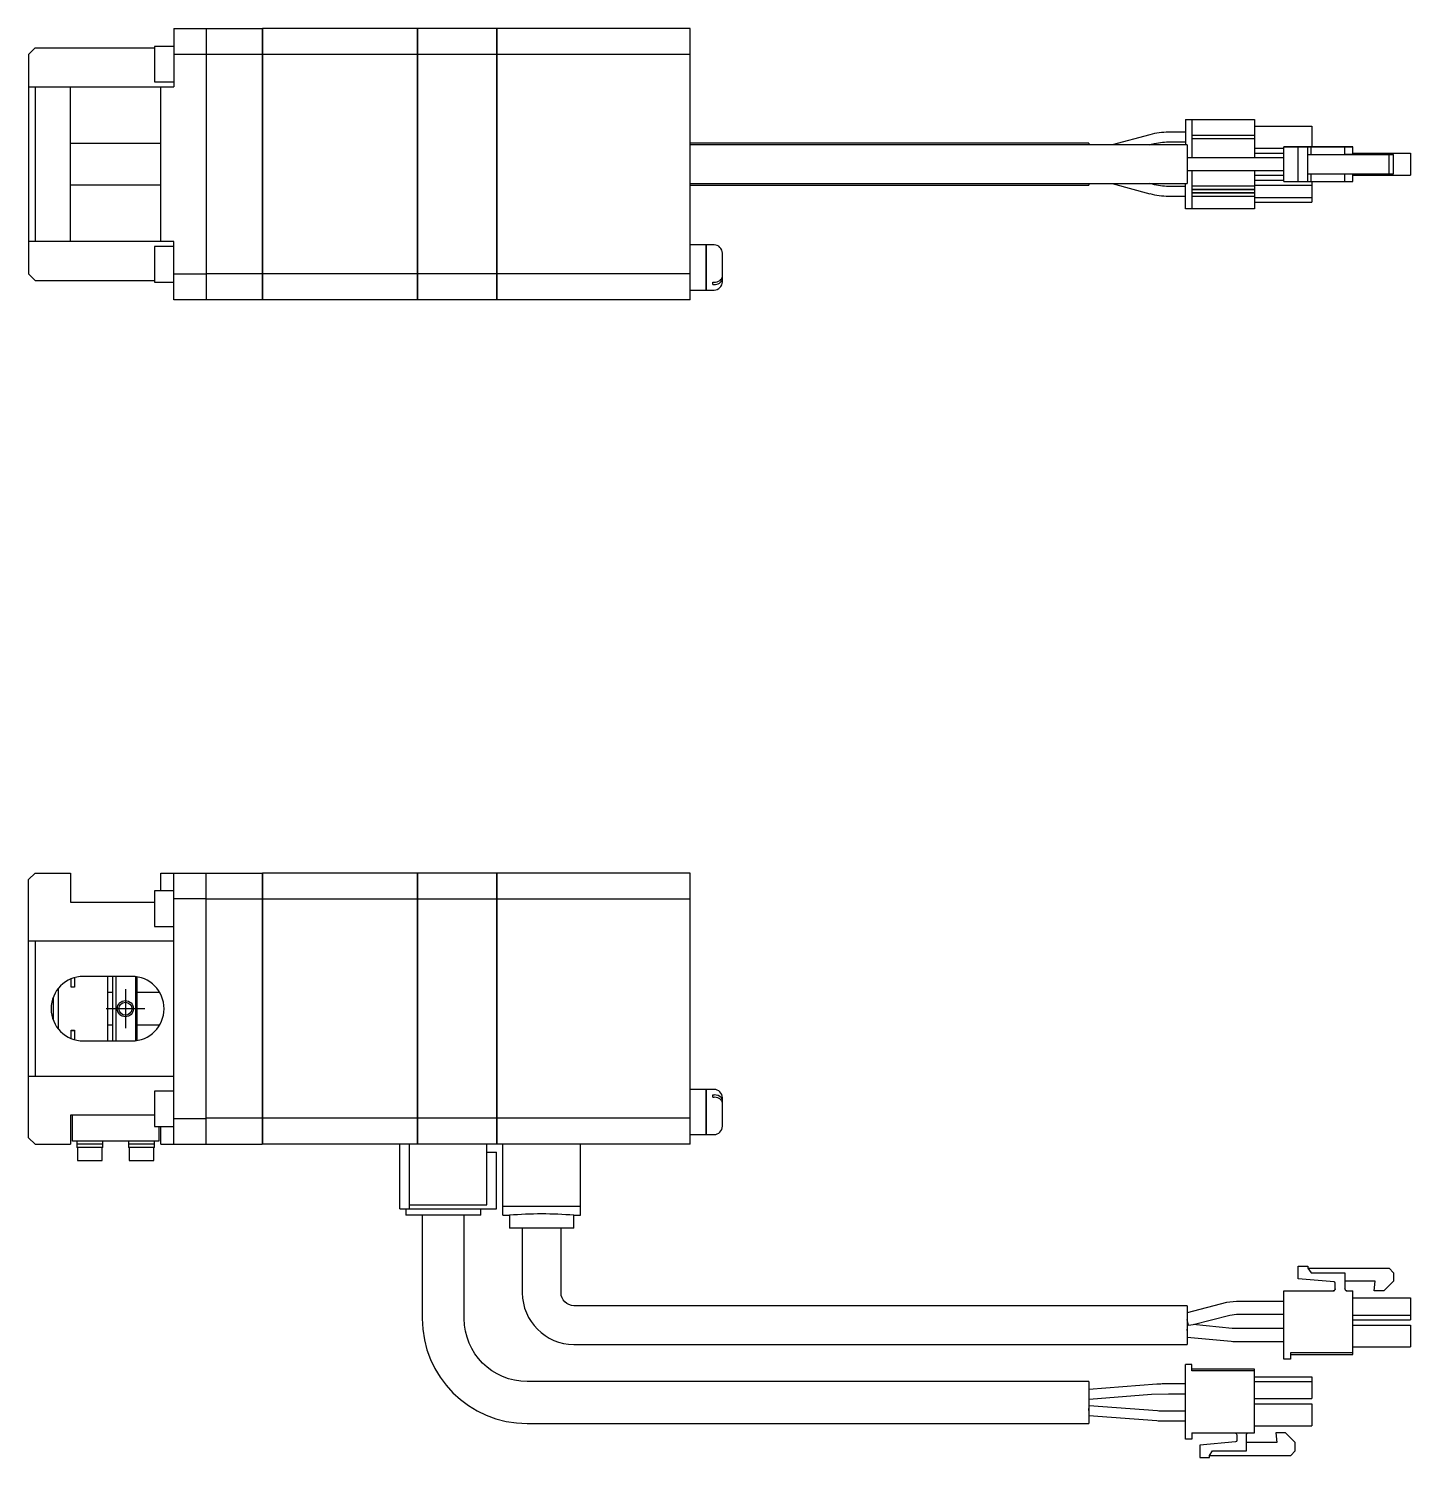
# Model space of a CAD drawing. Extents: x 0 to 1010, y -8 to 581.
# Drawn here: x 292.4 to 506.5, y 359.9 to 581.2 of the extents above; entities that cross this region are included whole.
import ezdxf

# ---------------------------------------------------------------- set-up
doc = ezdxf.new("R2010")
doc.units = 0
doc.header["$LTSCALE"] = 0.5
doc.linetypes.add('CENTER', pattern=[50.8, 31.75, -6.35, 6.35, -6.35])
for name, color, linetype in [('MSM_CENTER', 1, 'CENTER'), ('MSM_CONTINUOUS', 7, 'CONTINUOUS'), ('MSM_NARROW', 5, 'CONTINUOUS')]:
    doc.layers.add(name, color=color, linetype=linetype)

msp = doc.modelspace()

# ---------------------------------------------------------------- linework, layer by layer
at = {"layer": 'MSM_CENTER'}
for p, q in [((307.43, 432.4), (307.43, 426.4)), ((310.43, 429.4), (304.43, 429.4))]:
    msp.add_line(p, q, dxfattribs=at)
at = {"layer": 'MSM_CONTINUOUS'}
for p, q in [((314.93, 581.21), (314.93, 572.21)), ((314.93, 581.21), (328.63, 581.21)), ((319.93, 581.21), (319.93, 539.21)), ((328.63, 581.21), (328.63, 539.21)), ((328.68, 581.16), (328.63, 581.16)), ((328.68, 581.21), (328.68, 539.21)), ((352.63, 581.21), (328.68, 581.21)), ((352.63, 581.21), (352.63, 539.21)), ((352.68, 581.16), (352.63, 581.16)), ((364.93, 581.21), (352.68, 581.21)), ((352.68, 581.21), (352.68, 539.21)), ((364.93, 581.21), (364.93, 539.21)), ((364.98, 581.16), (364.93, 581.16)), ((394.93, 581.21), (364.98, 581.21)), ((364.98, 581.21), (364.98, 539.21)), ((394.93, 539.21), (394.93, 581.21)), ((293.43, 578.21), (292.43, 577.21)), ((293.43, 578.21), (311.93, 578.21)), ((311.93, 578.46), (311.93, 572.96)), ((314.93, 578.46), (311.93, 578.46)), ((292.43, 577.21), (292.43, 543.21)), ((319.93, 577.21), (314.93, 577.21)), ((328.63, 577.18), (319.93, 577.18)), ((328.68, 576.93), (328.63, 576.93)), ((352.63, 577.18), (328.68, 577.18)), ((352.68, 576.93), (352.63, 576.93)), ((364.93, 577.18), (352.68, 577.18)), ((364.98, 576.93), (364.93, 576.93)), ((394.93, 577.18), (364.98, 577.18)), ((292.43, 572.21), (314.93, 572.21)), ((293.43, 572.21), (293.43, 548.21)), ((298.93, 548.21), (298.93, 572.21)), ((311.93, 572.96), (314.93, 572.96)), ((312.93, 548.21), (312.93, 572.21)), ((471.68, 567.11), (482.38, 567.11)), ((471.68, 567.11), (471.68, 563.21)), ((472.68, 567.11), (472.68, 561.21)), ((482.38, 567.11), (482.38, 561.21)), ((466.17, 564.78), (460.31, 563.21)), ((466.17, 564.79), (466.17, 564.78)), ((471.68, 565.16), (469.05, 565.16)), ((482.38, 564.66), (472.68, 564.66)), ((482.38, 566.11), (491.28, 566.11)), ((491.28, 566.11), (491.28, 562.91)), ((312.93, 563.43), (298.93, 563.43)), ((456.68, 563.46), (394.93, 563.46)), ((471.93, 563.21), (394.93, 563.21)), ((456.68, 563.46), (456.68, 563.21)), ((466.1, 563.21), (466.56, 563.34)), ((469.05, 563.66), (471.68, 563.66)), ((471.93, 563.21), (471.93, 557.21)), ((482.38, 564.16), (472.68, 564.16)), ((482.38, 562.71), (486.93, 562.71)), ((486.93, 562.91), (494.58, 562.91)), ((486.93, 562.91), (486.93, 562.91)), ((487.93, 562.91), (486.93, 562.91)), ((486.93, 557.51), (486.93, 562.91)), ((497.63, 562.91), (487.93, 562.91)), ((489.13, 562.91), (490.63, 562.91)), ((494.7, 562.91), (489.13, 562.91)), ((489.13, 557.51), (489.13, 562.91)), ((490.63, 562.91), (491.13, 562.91)), ((490.63, 557.51), (490.63, 562.91)), ((491.13, 562.91), (496.38, 562.91)), ((491.13, 561.71), (491.13, 562.91)), ((494.58, 562.91), (494.88, 562.91)), ((494.88, 562.91), (494.7, 562.91)), ((496.38, 562.91), (496.68, 562.91)), ((496.38, 561.71), (496.38, 562.91)), ((496.68, 562.91), (497.63, 562.91)), ((497.63, 561.71), (497.63, 562.91)), ((478.31, 561.21), (471.93, 561.21)), ((478.84, 561.21), (471.93, 561.21)), ((479.57, 561.21), (478.31, 561.21)), ((479.03, 561.21), (478.84, 561.21)), ((486.93, 561.21), (479.03, 561.21)), ((486.93, 561.21), (479.57, 561.21)), ((482.38, 561.91), (486.93, 561.91)), ((490.63, 561.71), (491.13, 561.71)), ((490.63, 561.71), (503.23, 561.71)), ((491.13, 561.71), (496.38, 561.71)), ((501.06, 561.71), (496.38, 561.71)), ((496.68, 561.71), (496.38, 561.71)), ((497.63, 561.91), (506.53, 561.91)), ((497.63, 561.91), (506.53, 561.91)), ((497.63, 561.91), (506.53, 561.91)), ((500.93, 561.71), (501.06, 561.71)), ((502.43, 561.71), (500.93, 561.71)), ((503.93, 561.71), (502.43, 561.71)), ((503.23, 558.71), (503.23, 561.71)), ((503.23, 561.71), (503.93, 561.71)), ((503.93, 558.71), (503.93, 561.71)), ((506.53, 561.91), (506.53, 558.51)), ((471.93, 559.21), (478.31, 559.21)), ((472.68, 559.21), (472.68, 553.31)), ((478.31, 559.21), (479.57, 559.21)), ((479.57, 559.21), (486.93, 559.21)), ((482.38, 559.21), (482.38, 553.31)), ((482.38, 558.51), (486.93, 558.51)), ((490.63, 558.71), (503.23, 558.71)), ((491.13, 557.51), (491.13, 558.71)), ((496.38, 557.51), (496.38, 558.71)), ((497.63, 557.51), (497.63, 558.71)), ((497.63, 558.51), (506.53, 558.51)), ((503.23, 558.71), (503.93, 558.71)), ((298.93, 557), (312.93, 557)), ((394.93, 557.21), (471.93, 557.21)), ((394.93, 556.96), (456.68, 556.96)), ((456.68, 557.21), (456.68, 556.96)), ((460.31, 557.21), (466.17, 555.64)), ((466.55, 557.09), (466.1, 557.21)), ((471.68, 556.76), (469.05, 556.76)), ((471.68, 553.31), (471.68, 557.21)), ((482.38, 556.81), (472.68, 556.81)), ((482.38, 556.31), (472.68, 556.31)), ((482.38, 556.26), (472.68, 556.26)), ((482.38, 555.76), (472.68, 555.76)), ((482.38, 555.71), (472.68, 555.71)), ((482.38, 557.71), (486.93, 557.71)), ((482.38, 556.96), (491.28, 556.96)), ((486.93, 557.51), (489.13, 557.51)), ((489.13, 557.51), (490.63, 557.51)), ((490.63, 557.51), (491.13, 557.51)), ((491.13, 557.51), (496.38, 557.51)), ((491.28, 557.51), (491.28, 554.31)), ((496.38, 557.51), (496.68, 557.51)), ((496.68, 557.51), (497.63, 557.51)), ((469.05, 555.26), (471.68, 555.26)), ((482.38, 553.31), (471.68, 553.31)), ((482.38, 555.21), (472.68, 555.21)), ((482.38, 555.06), (491.28, 555.06)), ((482.38, 554.31), (491.28, 554.31)), ((314.93, 548.21), (292.43, 548.21)), ((311.93, 547.46), (311.93, 541.96)), ((314.93, 547.46), (311.93, 547.46)), ((314.93, 539.21), (314.93, 548.21)), ((397.43, 547.71), (394.93, 547.71)), ((397.43, 540.71), (397.43, 547.71)), ((397.48, 547.66), (397.43, 547.66)), ((397.48, 540.71), (397.48, 547.71)), ((398.63, 547.71), (397.48, 547.71)), ((399.93, 542.01), (399.93, 546.41)), ((292.43, 543.21), (293.43, 542.21)), ((314.93, 543.21), (319.93, 543.21)), ((328.63, 543.24), (319.93, 543.24)), ((328.68, 543.5), (328.63, 543.5)), ((352.63, 543.24), (328.68, 543.24)), ((352.68, 543.5), (352.63, 543.5)), ((364.93, 543.24), (352.68, 543.24)), ((364.98, 543.5), (364.93, 543.5)), ((394.93, 543.24), (364.98, 543.24)), ((293.43, 542.21), (311.93, 542.21)), ((311.93, 541.96), (314.93, 541.96)), ((394.93, 540.71), (397.43, 540.71)), ((397.43, 540.76), (397.48, 540.76)), ((397.48, 540.71), (398.63, 540.71)), ((398.43, 541.92), (398.63, 541.92)), ((398.43, 541.57), (398.43, 541.92)), ((398.43, 541.57), (398.63, 541.57)), ((328.63, 539.21), (314.93, 539.21)), ((328.68, 539.26), (328.63, 539.26)), ((352.63, 539.21), (328.68, 539.21)), ((352.68, 539.26), (352.63, 539.26)), ((364.93, 539.21), (352.68, 539.21)), ((364.98, 539.26), (364.93, 539.26)), ((394.93, 539.21), (364.98, 539.21)), ((293.43, 450.4), (292.43, 449.4)), ((292.43, 409.4), (292.43, 449.4)), ((293.43, 450.4), (298.93, 450.4)), ((298.93, 450.4), (298.93, 445.9)), ((312.93, 447.65), (312.93, 450.4)), ((312.93, 450.4), (328.63, 450.4)), ((314.93, 408.4), (314.93, 450.4)), ((319.93, 408.4), (319.93, 450.4)), ((328.63, 450.4), (328.63, 408.4)), ((328.68, 450.35), (328.63, 450.35)), ((352.63, 450.4), (328.68, 450.4)), ((328.68, 450.4), (328.68, 408.4)), ((352.63, 450.4), (352.63, 408.4)), ((352.68, 450.35), (352.63, 450.35)), ((352.68, 450.4), (352.68, 408.4)), ((364.93, 450.4), (352.68, 450.4)), ((364.93, 450.4), (364.93, 408.4)), ((364.98, 450.35), (364.93, 450.35)), ((364.98, 450.4), (364.98, 408.4)), ((394.93, 450.4), (364.98, 450.4)), ((394.93, 408.4), (394.93, 450.4)), ((311.93, 447.65), (311.93, 442.15)), ((314.93, 447.65), (311.93, 447.65)), ((298.93, 445.9), (311.93, 445.9)), ((319.93, 446.4), (314.93, 446.4)), ((328.63, 446.37), (319.93, 446.37)), ((328.68, 446.11), (328.63, 446.11)), ((352.63, 446.37), (328.68, 446.37)), ((352.68, 446.11), (352.63, 446.11)), ((364.93, 446.37), (352.68, 446.37)), ((364.98, 446.11), (364.93, 446.11)), ((394.93, 446.37), (364.98, 446.37)), ((311.93, 442.15), (314.93, 442.15)), ((292.43, 439.9), (314.93, 439.9)), ((293.43, 439.9), (293.43, 418.9)), ((299.03, 432.73), (299.03, 434.02)), ((299.53, 434.2), (299.53, 432.73)), ((308.43, 434.4), (300.93, 434.4)), ((304.73, 424.4), (304.73, 434.4)), ((305.43, 434.4), (305.43, 424.4)), ((305.93, 434.4), (305.93, 424.4)), ((309.03, 424.43), (309.03, 434.36)), ((309.23, 434.33), (309.23, 424.46)), ((297.03, 432.52), (297.03, 426.27)), ((299.53, 432.75), (299.03, 432.75)), ((299.53, 432.73), (299.03, 432.73)), ((305.43, 431.9), (304.73, 431.9)), ((312.76, 431.9), (309.23, 431.9)), ((296.23, 430.65), (296.09, 430.65)), ((296.23, 431.1), (296.23, 427.69)), ((296.09, 428.15), (296.23, 428.15)), ((299.03, 424.77), (299.03, 426.06)), ((299.03, 426.06), (299.53, 426.06)), ((299.03, 426.04), (299.53, 426.04)), ((299.53, 426.06), (299.53, 424.6)), ((304.73, 426.9), (305.43, 426.9)), ((309.23, 426.9), (312.76, 426.9)), ((300.93, 424.4), (308.43, 424.4)), ((314.93, 418.9), (292.43, 418.9)), ((311.93, 416.65), (311.93, 411.15)), ((314.93, 416.65), (311.93, 416.65)), ((397.43, 416.9), (394.93, 416.9)), ((397.43, 409.9), (397.43, 416.9)), ((397.48, 416.85), (397.43, 416.85)), ((397.48, 409.9), (397.48, 416.9)), ((398.63, 416.9), (397.48, 416.9)), ((398.43, 416.04), (398.63, 416.04)), ((398.43, 415.69), (398.43, 416.04)), ((398.43, 415.69), (398.63, 415.69)), ((399.93, 411.2), (399.93, 415.6)), ((311.93, 412.9), (298.93, 412.9)), ((298.93, 412.9), (298.93, 408.4)), ((299.23, 408.9), (299.23, 412.9)), ((314.93, 412.4), (319.93, 412.4)), ((328.63, 412.43), (319.93, 412.43)), ((328.68, 412.68), (328.63, 412.68)), ((352.63, 412.43), (328.68, 412.43)), ((352.68, 412.68), (352.63, 412.68)), ((364.93, 412.43), (352.68, 412.43)), ((364.98, 412.68), (364.93, 412.68)), ((394.93, 412.43), (364.98, 412.43)), ((311.93, 411.15), (314.93, 411.15)), ((312.63, 411.15), (312.63, 408.9)), ((312.93, 408.4), (312.93, 411.15)), ((394.93, 409.9), (397.43, 409.9)), ((397.43, 409.95), (397.48, 409.95)), ((397.48, 409.9), (398.63, 409.9)), ((292.43, 409.4), (293.43, 408.4)), ((293.43, 408.4), (298.93, 408.4)), ((312.63, 408.9), (299.23, 408.9)), ((299.93, 408.9), (299.93, 407.9)), ((303.93, 408.4), (299.93, 408.4)), ((303.93, 407.9), (299.93, 407.9)), ((300.03, 407.9), (300.03, 405.9)), ((303.83, 405.9), (303.83, 407.9)), ((303.93, 407.9), (303.93, 408.9)), ((307.93, 408.9), (307.93, 407.9)), ((311.93, 408.4), (307.93, 408.4)), ((311.93, 407.9), (307.93, 407.9)), ((308.03, 407.9), (308.03, 405.9)), ((311.83, 405.9), (311.83, 407.9)), ((311.93, 407.9), (311.93, 408.9)), ((312.93, 408.4), (328.63, 408.4)), ((328.68, 408.45), (328.63, 408.45)), ((364.93, 408.4), (328.68, 408.4)), ((349.93, 398.4), (349.93, 408.4)), ((351.43, 398.4), (351.43, 408.4)), ((352.68, 408.45), (352.63, 408.45)), ((363.43, 399), (363.43, 408.4)), ((364.98, 408.45), (364.93, 408.45)), ((394.93, 408.4), (364.98, 408.4)), ((365.93, 397.4), (365.93, 408.4)), ((377.93, 397.4), (377.93, 408.4)), ((300.03, 405.9), (303.83, 405.9)), ((308.03, 405.9), (311.83, 405.9)), ((363.43, 407.2), (364.93, 407.2)), ((364.93, 398.4), (364.93, 407.2)), ((349.93, 398.4), (364.93, 398.4)), ((350.86, 398.4), (350.86, 397.4)), ((351.43, 399), (363.43, 399)), ((362.5, 397.4), (362.5, 398.4)), ((365.93, 398.83), (377.93, 398.83)), ((362.5, 397.4), (350.86, 397.4)), ((353.43, 397.4), (353.43, 381.4)), ((359.93, 381.4), (359.93, 397.4)), ((365.93, 397.4), (366.93, 397.4)), ((366.93, 397.4), (366.93, 395.4)), ((376.93, 397.4), (377.93, 397.4)), ((376.93, 395.4), (376.93, 397.4)), ((376.93, 395.4), (366.93, 395.4)), ((368.93, 395.4), (368.93, 385.4)), ((374.93, 385.4), (374.93, 395.4)), ((489.13, 387.58), (489.13, 389.5)), ((489.13, 389.5), (490.63, 389.5)), ((489.13, 389.5), (490.63, 389.5)), ((494.7, 387.1), (489.13, 387.58)), ((490.63, 389.5), (490.63, 389.2)), ((490.63, 389.2), (491.13, 388.5)), ((490.63, 389.2), (491.13, 388.5)), ((490.63, 389.2), (503.23, 389.2)), ((490.63, 389.2), (503.23, 389.2)), ((491.13, 388.5), (496.38, 388.5)), ((491.13, 388.5), (496.38, 388.5)), ((496.38, 388.5), (496.38, 386)), ((503.23, 389.2), (503.93, 388.5)), ((503.23, 389.2), (503.93, 388.5)), ((503.93, 388.5), (503.93, 387.2)), ((486.93, 385.7), (494.58, 385.7)), ((486.93, 375.1), (486.93, 385.7)), ((486.93, 385.7), (494.58, 385.7)), ((494.59, 385.7), (494.58, 385.7)), ((494.88, 386), (494.88, 386.9)), ((501.06, 387.2), (496.38, 387.2)), ((496.68, 385.7), (497.63, 385.7)), ((496.68, 385.7), (496.68, 385.7)), ((496.68, 385.7), (497.63, 385.7)), ((497.63, 375.85), (497.63, 385.7)), ((500.93, 385.7), (501.06, 387.2)), ((500.93, 385.7), (501.06, 387.2)), ((502.43, 385.7), (500.93, 385.7)), ((503.93, 387.2), (502.43, 385.7)), ((471.93, 383.4), (376.93, 383.4)), ((478.06, 383.88), (471.93, 382.28)), ((471.93, 383.4), (471.93, 377.4)), ((479.57, 384.07), (478.06, 383.88)), ((486.93, 384.07), (479.57, 384.07)), ((497.63, 384.6), (506.53, 384.6)), ((497.63, 384.6), (506.53, 384.6)), ((506.53, 384.6), (506.53, 381.2)), ((472.15, 380.4), (471.93, 381.25)), ((472.88, 380.46), (478.56, 381.94)), ((478.56, 381.94), (479.57, 382.07)), ((479.57, 382.07), (486.93, 382.07)), ((497.63, 381.95), (506.53, 381.95)), ((497.63, 381.2), (506.53, 381.2)), ((471.93, 379.55), (472.03, 380.54)), ((471.93, 378.54), (478.74, 377.88)), ((472.12, 380.53), (472.03, 380.54)), ((472.15, 380.4), (472.88, 380.46)), ((478.93, 379.88), (472.88, 380.46)), ((479.03, 379.87), (478.93, 379.88)), ((486.93, 379.87), (479.03, 379.87)), ((497.63, 380.4), (506.53, 380.4)), ((497.63, 380.4), (506.53, 380.4)), ((506.53, 380.4), (506.53, 377)), ((376.93, 377.4), (471.93, 377.4)), ((478.74, 377.88), (479.03, 377.87)), ((479.03, 377.87), (486.93, 377.87)), ((497.63, 377), (506.53, 377)), ((472.68, 374.3), (471.68, 374.3)), ((471.68, 362.7), (471.68, 374.3)), ((472.68, 373.3), (472.68, 374.3)), ((487.93, 375.1), (486.93, 375.1)), ((497.63, 376.1), (487.93, 376.1)), ((487.93, 376.1), (487.93, 375.1)), ((487.93, 375.85), (497.63, 375.85)), ((482.38, 373.55), (472.68, 373.55)), ((482.38, 373.3), (472.68, 373.3)), ((482.38, 363.7), (482.38, 373.55)), ((482.38, 372.4), (491.28, 372.4)), ((491.28, 372.4), (491.28, 369)), ((456.68, 371.65), (369.68, 371.65)), ((456.68, 371.65), (456.68, 365.15)), ((467.23, 371.24), (456.68, 370.4)), ((456.74, 368.9), (466.42, 369.67)), ((466.42, 369.67), (469.05, 369.77)), ((471.68, 371.27), (468.08, 371.27)), ((469.05, 369.77), (471.68, 369.77)), ((482.38, 371.65), (491.28, 371.65)), ((456.68, 367.15), (456.74, 367.89)), ((467.36, 367.1), (456.74, 367.89)), ((482.38, 369), (491.28, 369)), ((482.38, 368.2), (491.28, 368.2)), ((491.28, 368.2), (491.28, 364.8)), ((456.68, 366.39), (467.25, 365.6)), ((471.68, 367.07), (468.06, 367.07)), ((468.06, 365.57), (471.68, 365.57)), ((369.68, 365.15), (456.68, 365.15)), ((472.68, 363.7), (482.38, 363.7)), ((472.68, 363.7), (472.68, 362.7)), ((479.63, 363.4), (479.63, 362.5)), ((481.13, 360.9), (481.13, 363.4)), ((482.38, 364.8), (491.28, 364.8)), ((485.68, 363.7), (485.81, 362.2)), ((487.18, 363.7), (485.68, 363.7)), ((488.68, 362.2), (487.18, 363.7)), ((472.68, 362.7), (471.68, 362.7)), ((479.45, 362.3), (473.88, 361.81)), ((473.88, 361.81), (473.88, 359.9)), ((475.38, 360.2), (475.88, 360.9)), ((475.88, 360.9), (481.13, 360.9)), ((485.81, 362.2), (481.13, 362.2)), ((487.98, 360.2), (488.68, 360.9)), ((488.68, 360.9), (488.68, 362.2)), ((473.88, 359.9), (475.38, 359.9)), ((475.38, 359.9), (475.38, 360.2)), ((475.38, 360.2), (487.98, 360.2))]:
    msp.add_line(p, q, dxfattribs=at)
msp.add_circle((307.43, 429.4), 1.01, dxfattribs=at)
for centre, radius, start, end in [((469.05, 554.01), 11.15, 89.9911, 105.0006), ((469.05, 566.42), 11.15, 255.0015, 270.0068), ((398.63, 546.41), 1.3, 0, 90), ((399.04, 542.57), 0.891, 298.7486, 355.0367), ((399.12, 542.88), 0.809, 303.6126, 357.2927), ((398.65, 543.53), 1.61, 269.2584, 304.7863), ((398.63, 542.01), 1.3, 270, 360), ((398.65, 543.23), 1.66, 269.4455, 299.7231), ((300.93, 429.4), 5, 90, 270), ((308.43, 429.4), 5, 270, 90), ((398.63, 415.6), 1.3, 0, 90), ((398.71, 414.64), 1.41, 41.3743, 92.8178), ((398.72, 414.3), 1.39, 42.8199, 93.04), ((399.18, 414.74), 0.754, 5.8166, 41.8939), ((399.18, 415.1), 0.751, 1.7681, 38.8955), ((398.63, 411.2), 1.3, 270, 360), ((371.94, 337.35), 60.26, 90.0102, 94.77), ((371.92, 337.38), 60.23, 85.2289, 89.9909), ((376.93, 385.4), 8, 180, 270), ((494.58, 386), 0.3, 270, 0), ((494.68, 386.9), 0.2, 0, 85), ((496.68, 386), 0.3, 180, 270), ((496.68, 386), 0.3, 180, 270), ((369.68, 381.4), 16.25, 180, 270), ((468.08, 360.52), 10.75, 90, 94.548), ((456.74, 368.98), 0.0776, 219.2171, 269.512), ((456.74, 367.82), 0.0787, 91.6012, 137.7676), ((468.06, 376.32), 10.75, 265.7108, 270)]:
    msp.add_arc(centre, radius, start, end, dxfattribs=at)
at = {"layer": 'MSM_CONTINUOUS', "extrusion": (0, 0, -1)}
for centre, radius, start, end in [((-469.05, 554.01), 9.65, 75.0035, 90.008), ((-469.05, 566.42), 9.65, 269.9899, 284.9986), ((-376.93, 385.4), 2, 270, 0), ((-494.58, 386), 0.3, 180, 270), ((-494.58, 386), 0.3, 180, 270), ((-496.68, 386), 0.3, 270, 0), ((-496.68, 386), 0.3, 270, 0), ((-369.68, 381.4), 9.75, 270, 0), ((-468.06, 376.32), 9.25, 270, 274.2892), ((-479.33, 363.4), 0.3, 90, 180), ((-481.43, 363.4), 0.3, 0, 90), ((-479.43, 362.5), 0.2, 180, 265)]:
    msp.add_arc(centre, radius, start, end, dxfattribs=at)
at = {"layer": 'MSM_NARROW'}
msp.add_circle((307.43, 429.4), 1.25, dxfattribs=at)

doc.saveas('drawing.dxf')
